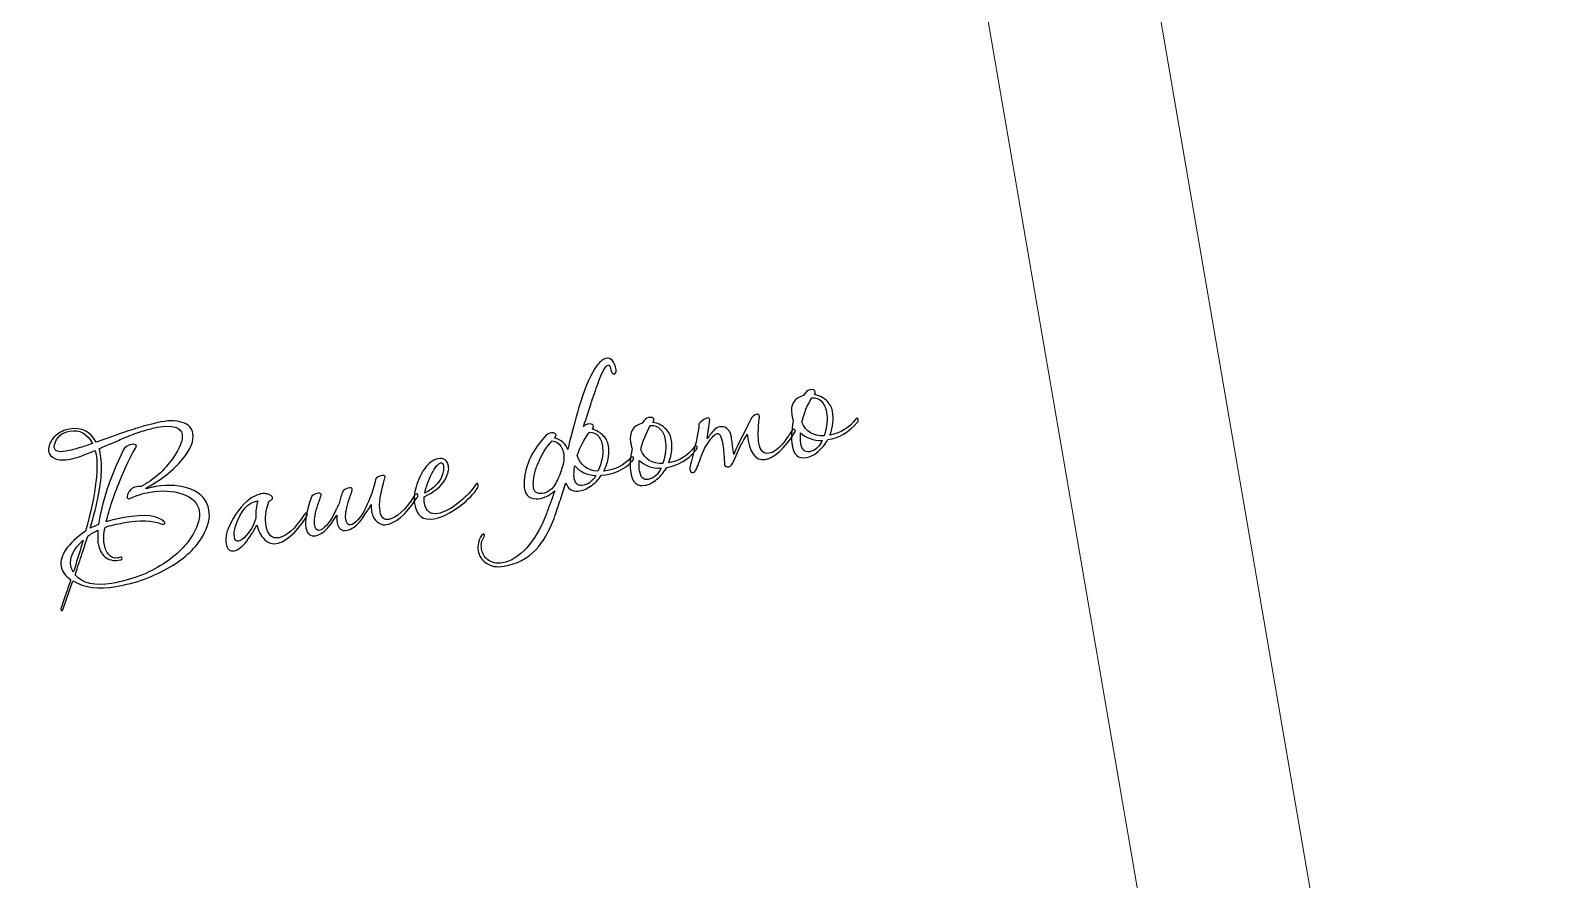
# Model space of a CAD drawing. Header units: centimetres. Extents: x -32 to 84, y -99 to 5.
# Drawn here: x 22.432 to 26.921, y -79.584 to -77.089 of the extents above; entities that cross this region are included whole.
import ezdxf

# ---------------------------------------------------------------- set-up
doc = ezdxf.new("R2010")
doc.units = ezdxf.units.CM
doc.header["$MEASUREMENT"] = 0
doc.layers.add('layer 1', color=7, linetype='Continuous')

msp = doc.modelspace()

# ---------------------------------------------------------------- linework, layer by layer
at = {"layer": 'layer 1', "color": 250, "lineweight": 18}
for points in [[(17.4213, -65.57406), (17.4213, -65.57406), (36.4213, -65.57406), (36.4213, -65.57406), (36.4213, -65.57406), (36.4213, -65.57406), (36.4213, -84.57406), (36.4213, -84.57406), (36.4213, -84.57406), (36.4213, -84.57406), (17.4213, -84.57406), (17.4213, -84.57406), (17.4213, -84.57406), (17.4213, -84.57406), (17.4213, -65.57406), (17.4213, -65.57406)], [(18.4652, -75.97096), (18.4652, -75.97096), (25.36394, -74.78464), (25.36394, -74.78464), (25.36394, -74.78464), (25.36394, -74.78464), (26.71974, -82.66892), (26.71974, -82.66892), (26.71974, -82.66892), (26.71974, -82.66892), (19.821, -83.85524), (19.821, -83.85524), (19.821, -83.85524), (19.821, -83.85524), (18.4652, -75.97096), (18.4652, -75.97096)], [(19.04972, -76.41979), (19.04972, -76.41979), (24.96293, -75.40294), (24.96293, -75.40294), (24.96293, -75.40294), (24.96293, -75.40294), (25.97978, -81.31615), (25.97978, -81.31615), (25.97978, -81.31615), (25.97978, -81.31615), (20.06657, -82.333), (20.06657, -82.333), (20.06657, -82.333), (20.06657, -82.333), (19.04972, -76.41979), (19.04972, -76.41979)]]:
    msp.add_open_spline(points, degree=3, knots=[0, 0, 0, 0, 0.2, 0.2, 0.2, 0.2, 0.4, 0.4, 0.4, 0.4, 0.6, 0.6, 0.6, 0.6, 1, 1, 1, 1], dxfattribs=at)
at = {"layer": 'layer 1', "color": 250}
for points, knots in [([(24.08542, -78.25882), (24.08542, -78.25882), (24.08304, -78.26086), (24.08304, -78.26086), (24.08304, -78.26086), (24.09634, -78.26438), (24.10766, -78.27114), (24.117, -78.28114), (24.117, -78.28114), (24.12633, -78.29114), (24.13139, -78.3026), (24.13215, -78.31552), (24.13215, -78.31552), (24.13386, -78.33808), (24.12933, -78.36026), (24.11857, -78.38205), (24.11857, -78.38205), (24.11857, -78.38205), (24.11788, -78.38435), (24.11788, -78.38435), (24.11788, -78.38435), (24.15101, -78.38083), (24.17723, -78.36779), (24.19657, -78.34524), (24.19657, -78.34524), (24.19808, -78.34354), (24.1999, -78.3425), (24.20202, -78.34214), (24.20202, -78.34214), (24.20425, -78.34248), (24.20538, -78.34373), (24.20539, -78.34591), (24.20539, -78.34591), (24.20552, -78.34878), (24.20389, -78.35197), (24.2005, -78.35545), (24.2005, -78.35545), (24.17583, -78.38073), (24.14591, -78.3944), (24.11071, -78.39646), (24.11071, -78.39646), (24.10173, -78.40961), (24.09099, -78.42044), (24.07849, -78.42893), (24.07849, -78.42893), (24.06599, -78.43743), (24.05401, -78.44212), (24.04256, -78.443), (24.04256, -78.443), (24.02359, -78.44445), (24.01149, -78.43638), (24.00629, -78.41877), (24.00629, -78.41877), (24.00143, -78.43484), (23.99602, -78.45136), (23.99007, -78.46835), (23.99007, -78.46835), (23.9841, -78.48534), (23.9779, -78.50363), (23.97148, -78.52323), (23.97148, -78.52323), (23.95653, -78.56279), (23.93858, -78.59343), (23.91766, -78.61517), (23.91766, -78.61517), (23.89311, -78.64115), (23.86217, -78.65735), (23.82483, -78.66378), (23.82483, -78.66378), (23.8037, -78.66741), (23.7861, -78.66427), (23.77207, -78.65435), (23.77207, -78.65435), (23.75898, -78.64572), (23.75107, -78.63348), (23.74834, -78.61763), (23.74834, -78.61763), (23.74574, -78.60248), (23.74902, -78.58778), (23.75817, -78.5735), (23.75817, -78.5735), (23.75922, -78.57115), (23.76079, -78.56979), (23.76291, -78.56943), (23.76291, -78.56943), (23.76502, -78.56906), (23.76629, -78.57011), (23.76672, -78.57258), (23.76672, -78.57258), (23.7669, -78.57364), (23.76635, -78.57573), (23.76507, -78.57885), (23.76507, -78.57885), (23.75837, -78.58834), (23.75616, -78.59979), (23.75846, -78.61317), (23.75846, -78.61317), (23.76082, -78.62691), (23.76699, -78.63745), (23.77697, -78.64481), (23.77697, -78.64481), (23.78828, -78.65374), (23.8024, -78.65675), (23.81932, -78.65384), (23.81932, -78.65384), (23.84397, -78.6496), (23.86807, -78.63476), (23.89163, -78.60931), (23.89163, -78.60931), (23.91347, -78.58452), (23.93197, -78.55287), (23.94711, -78.51435), (23.94711, -78.51435), (23.95152, -78.502), (23.95596, -78.4899), (23.96046, -78.47807), (23.96046, -78.47807), (23.96494, -78.46623), (23.96925, -78.45434), (23.97335, -78.44238), (23.97335, -78.44238), (23.96452, -78.45007), (23.9553, -78.45601), (23.94569, -78.46021), (23.94569, -78.46021), (23.93607, -78.46439), (23.92706, -78.46631), (23.91866, -78.46593), (23.91866, -78.46593), (23.89467, -78.46571), (23.88294, -78.45122), (23.88344, -78.42249), (23.88344, -78.42249), (23.88384, -78.39739), (23.88879, -78.37397), (23.89828, -78.3522), (23.89828, -78.3522), (23.90777, -78.33045), (23.92252, -78.30805), (23.94249, -78.28503), (23.94249, -78.28503), (23.95073, -78.276), (23.95776, -78.27153), (23.96357, -78.27161), (23.96357, -78.27161), (23.97263, -78.27151), (23.97746, -78.2743), (23.97808, -78.28), (23.97808, -78.28), (23.97773, -78.28006), (23.9774, -78.2803), (23.97711, -78.28071), (23.97711, -78.28071), (23.97711, -78.28071), (23.97344, -78.28787), (23.97344, -78.28787), (23.97344, -78.28787), (23.98286, -78.28987), (23.99078, -78.29378), (23.99722, -78.29956), (23.99722, -78.29956), (24.00365, -78.30534), (24.00847, -78.31231), (24.01169, -78.32046), (24.01169, -78.32046), (24.01186, -78.31934), (24.01218, -78.31802), (24.01264, -78.31649), (24.01264, -78.31649), (24.01593, -78.30396), (24.01739, -78.29773), (24.01704, -78.29779), (24.01704, -78.29779), (24.03237, -78.23929), (24.04298, -78.20084), (24.04888, -78.18241), (24.04888, -78.18241), (24.06461, -78.13256), (24.08102, -78.09619), (24.09812, -78.0733), (24.09812, -78.0733), (24.10763, -78.06116), (24.11627, -78.05441), (24.12402, -78.05307), (24.12402, -78.05307), (24.13951, -78.05041), (24.14939, -78.06141), (24.15363, -78.08606), (24.15363, -78.08606), (24.15401, -78.09035), (24.15348, -78.09361), (24.15205, -78.09586), (24.15205, -78.09586), (24.15062, -78.0981), (24.14889, -78.09912), (24.14687, -78.09892), (24.14687, -78.09892), (24.14484, -78.09873), (24.14297, -78.09732), (24.14124, -78.09472), (24.14124, -78.09472), (24.13953, -78.09212), (24.13836, -78.08796), (24.13775, -78.08227), (24.13775, -78.08227), (24.13659, -78.07557), (24.13425, -78.07253), (24.13073, -78.07313), (24.13073, -78.07313), (24.12299, -78.07447), (24.11384, -78.08982), (24.1033, -78.1192), (24.1033, -78.1192), (24.09669, -78.13774), (24.08958, -78.1581), (24.08197, -78.18026), (24.08197, -78.18026), (24.07435, -78.20242), (24.06648, -78.22672), (24.05832, -78.25315), (24.05832, -78.25315), (24.063, -78.24871), (24.06749, -78.24631), (24.07178, -78.24593), (24.07178, -78.24593), (24.08176, -78.24494), (24.08706, -78.24729), (24.08767, -78.25299), (24.08767, -78.25299), (24.08733, -78.25523), (24.08658, -78.25717), (24.08542, -78.25882)], [0, 0, 0, 0, 0.0169492, 0.0169492, 0.0169492, 0.0169492, 0.0338983, 0.0338983, 0.0338983, 0.0338983, 0.0508475, 0.0508475, 0.0508475, 0.0508475, 0.0677966, 0.0677966, 0.0677966, 0.0677966, 0.0847458, 0.0847458, 0.0847458, 0.0847458, 0.1016949, 0.1016949, 0.1016949, 0.1016949, 0.1186441, 0.1186441, 0.1186441, 0.1186441, 0.1355932, 0.1355932, 0.1355932, 0.1355932, 0.1525424, 0.1525424, 0.1525424, 0.1525424, 0.1694915, 0.1694915, 0.1694915, 0.1694915, 0.1864407, 0.1864407, 0.1864407, 0.1864407, 0.2033898, 0.2033898, 0.2033898, 0.2033898, 0.220339, 0.220339, 0.220339, 0.220339, 0.2372881, 0.2372881, 0.2372881, 0.2372881, 0.2542373, 0.2542373, 0.2542373, 0.2542373, 0.2711864, 0.2711864, 0.2711864, 0.2711864, 0.2881356, 0.2881356, 0.2881356, 0.2881356, 0.3050847, 0.3050847, 0.3050847, 0.3050847, 0.3220339, 0.3220339, 0.3220339, 0.3220339, 0.3389831, 0.3389831, 0.3389831, 0.3389831, 0.3559322, 0.3559322, 0.3559322, 0.3559322, 0.3728814, 0.3728814, 0.3728814, 0.3728814, 0.3898305, 0.3898305, 0.3898305, 0.3898305, 0.4067797, 0.4067797, 0.4067797, 0.4067797, 0.4237288, 0.4237288, 0.4237288, 0.4237288, 0.440678, 0.440678, 0.440678, 0.440678, 0.4576271, 0.4576271, 0.4576271, 0.4576271, 0.4745763, 0.4745763, 0.4745763, 0.4745763, 0.4915254, 0.4915254, 0.4915254, 0.4915254, 0.5084746, 0.5084746, 0.5084746, 0.5084746, 0.5254237, 0.5254237, 0.5254237, 0.5254237, 0.5423729, 0.5423729, 0.5423729, 0.5423729, 0.559322, 0.559322, 0.559322, 0.559322, 0.5762712, 0.5762712, 0.5762712, 0.5762712, 0.5932203, 0.5932203, 0.5932203, 0.5932203, 0.6101695, 0.6101695, 0.6101695, 0.6101695, 0.6271186, 0.6271186, 0.6271186, 0.6271186, 0.6440678, 0.6440678, 0.6440678, 0.6440678, 0.6610169, 0.6610169, 0.6610169, 0.6610169, 0.6779661, 0.6779661, 0.6779661, 0.6779661, 0.6949153, 0.6949153, 0.6949153, 0.6949153, 0.7118644, 0.7118644, 0.7118644, 0.7118644, 0.7288136, 0.7288136, 0.7288136, 0.7288136, 0.7457627, 0.7457627, 0.7457627, 0.7457627, 0.7627119, 0.7627119, 0.7627119, 0.7627119, 0.779661, 0.779661, 0.779661, 0.779661, 0.7966102, 0.7966102, 0.7966102, 0.7966102, 0.8135593, 0.8135593, 0.8135593, 0.8135593, 0.8305085, 0.8305085, 0.8305085, 0.8305085, 0.8474576, 0.8474576, 0.8474576, 0.8474576, 0.8644068, 0.8644068, 0.8644068, 0.8644068, 0.8813559, 0.8813559, 0.8813559, 0.8813559, 0.8983051, 0.8983051, 0.8983051, 0.8983051, 0.9152542, 0.9152542, 0.9152542, 0.9152542, 0.9322034, 0.9322034, 0.9322034, 0.9322034, 0.9491525, 0.9491525, 0.9491525, 0.9491525, 0.9661017, 0.9661017, 0.9661017, 0.9661017, 1, 1, 1, 1]), ([(24.7376, -78.157), (24.7376, -78.157), (24.73584, -78.15949), (24.73584, -78.15949), (24.73584, -78.15949), (24.74925, -78.16153), (24.76109, -78.16712), (24.77136, -78.17623), (24.77136, -78.17623), (24.78163, -78.18534), (24.78787, -78.19624), (24.79005, -78.20892), (24.79005, -78.20892), (24.79392, -78.23146), (24.79163, -78.25399), (24.78316, -78.27647), (24.78316, -78.27647), (24.78316, -78.27647), (24.78247, -78.27877), (24.78247, -78.27877), (24.78247, -78.27877), (24.81505, -78.27208), (24.83994, -78.25655), (24.85715, -78.2322), (24.85715, -78.2322), (24.85861, -78.23013), (24.86022, -78.22895), (24.86197, -78.22865), (24.86197, -78.22865), (24.86409, -78.22829), (24.86536, -78.22933), (24.86579, -78.23181), (24.86579, -78.23181), (24.86639, -78.23533), (24.86514, -78.23862), (24.86205, -78.24169), (24.86205, -78.24169), (24.83991, -78.26907), (24.81141, -78.28576), (24.77654, -78.29175), (24.77654, -78.29175), (24.76909, -78.30537), (24.7595, -78.31709), (24.74777, -78.32689), (24.74777, -78.32689), (24.73604, -78.33671), (24.72453, -78.34259), (24.71326, -78.34453), (24.71326, -78.34453), (24.6893, -78.34865), (24.67526, -78.33655), (24.67112, -78.30825), (24.67112, -78.30825), (24.66779, -78.28888), (24.66893, -78.26493), (24.67454, -78.2364), (24.67454, -78.2364), (24.6737, -78.23364), (24.67292, -78.23069), (24.6722, -78.22756), (24.6722, -78.22756), (24.67148, -78.22441), (24.67085, -78.22126), (24.6703, -78.21809), (24.6703, -78.21809), (24.66527, -78.18885), (24.67676, -78.17019), (24.70474, -78.16212), (24.70474, -78.16212), (24.71098, -78.15198), (24.71709, -78.14639), (24.72308, -78.14536), (24.72308, -78.14536), (24.73293, -78.14366), (24.73835, -78.14564), (24.73932, -78.15128), (24.73932, -78.15128), (24.73962, -78.15303), (24.73905, -78.15495), (24.7376, -78.157)], [0, 0, 0, 0, 0.047619, 0.047619, 0.047619, 0.047619, 0.0952381, 0.0952381, 0.0952381, 0.0952381, 0.1428571, 0.1428571, 0.1428571, 0.1428571, 0.1904762, 0.1904762, 0.1904762, 0.1904762, 0.2380952, 0.2380952, 0.2380952, 0.2380952, 0.2857143, 0.2857143, 0.2857143, 0.2857143, 0.3333333, 0.3333333, 0.3333333, 0.3333333, 0.3809524, 0.3809524, 0.3809524, 0.3809524, 0.4285714, 0.4285714, 0.4285714, 0.4285714, 0.4761905, 0.4761905, 0.4761905, 0.4761905, 0.5238095, 0.5238095, 0.5238095, 0.5238095, 0.5714286, 0.5714286, 0.5714286, 0.5714286, 0.6190476, 0.6190476, 0.6190476, 0.6190476, 0.6666667, 0.6666667, 0.6666667, 0.6666667, 0.7142857, 0.7142857, 0.7142857, 0.7142857, 0.7619048, 0.7619048, 0.7619048, 0.7619048, 0.8095238, 0.8095238, 0.8095238, 0.8095238, 0.8571429, 0.8571429, 0.8571429, 0.8571429, 0.9047619, 0.9047619, 0.9047619, 0.9047619, 1, 1, 1, 1]), ([(24.72928, -78.16878), (24.71588, -78.18994), (24.70621, -78.21391), (24.7003, -78.24068), (24.7003, -78.24068), (24.71195, -78.2684), (24.73365, -78.28172), (24.76537, -78.28062), (24.76537, -78.28062), (24.77359, -78.25454), (24.77594, -78.2313), (24.77242, -78.21086), (24.77242, -78.21086), (24.77018, -78.19783), (24.76519, -78.18726), (24.75745, -78.17917), (24.75745, -78.17917), (24.74971, -78.17107), (24.74032, -78.16761), (24.72928, -78.16878)], [0, 0, 0, 0, 0.1666667, 0.1666667, 0.1666667, 0.1666667, 0.3333333, 0.3333333, 0.3333333, 0.3333333, 0.5, 0.5, 0.5, 0.5, 0.6666667, 0.6666667, 0.6666667, 0.6666667, 1, 1, 1, 1]), ([(22.93862, -78.57517), (22.9194, -78.60894), (22.88759, -78.63907), (22.84319, -78.66557), (22.84319, -78.66557), (22.79586, -78.69402), (22.74242, -78.71336), (22.68289, -78.7236), (22.68289, -78.7236), (22.63251, -78.73226), (22.59059, -78.72677), (22.55711, -78.70714), (22.55711, -78.70714), (22.55711, -78.70714), (22.52758, -78.79165), (22.52758, -78.79165), (22.52758, -78.79165), (22.52683, -78.7936), (22.52548, -78.79419), (22.52353, -78.79344), (22.52353, -78.79344), (22.5213, -78.79309), (22.52052, -78.79177), (22.52122, -78.78948), (22.52122, -78.78948), (22.52672, -78.77294), (22.53196, -78.75753), (22.53694, -78.74326), (22.53694, -78.74326), (22.54192, -78.72897), (22.54643, -78.7157), (22.55048, -78.70339), (22.55048, -78.70339), (22.53451, -78.69272), (22.52518, -78.67963), (22.52252, -78.66414), (22.52252, -78.66414), (22.51707, -78.63243), (22.54088, -78.59805), (22.59399, -78.56099), (22.59399, -78.56099), (22.62556, -78.44712), (22.63495, -78.36789), (22.62221, -78.3233), (22.62221, -78.3233), (22.59119, -78.33697), (22.56709, -78.34547), (22.54989, -78.34879), (22.54989, -78.34879), (22.53028, -78.35289), (22.5148, -78.35247), (22.50343, -78.34753), (22.50343, -78.34753), (22.49325, -78.34312), (22.4873, -78.33598), (22.48561, -78.32612), (22.48561, -78.32612), (22.48494, -78.32224), (22.48504, -78.31859), (22.4859, -78.31518), (22.4859, -78.31518), (22.48794, -78.30178), (22.49472, -78.29001), (22.50622, -78.27987), (22.50622, -78.27987), (22.5177, -78.26973), (22.53138, -78.2633), (22.54724, -78.26058), (22.54724, -78.26058), (22.5821, -78.25458), (22.60826, -78.26749), (22.6257, -78.2993), (22.6257, -78.2993), (22.6257, -78.2993), (22.67031, -78.28347), (22.67031, -78.28347), (22.67031, -78.28347), (22.69934, -78.27304), (22.72143, -78.26544), (22.73657, -78.26066), (22.73657, -78.26066), (22.7493, -78.25665), (22.76121, -78.25316), (22.77229, -78.25016), (22.77229, -78.25016), (22.78339, -78.24716), (22.79381, -78.24447), (22.80355, -78.24207), (22.80355, -78.24207), (22.83459, -78.23491), (22.85957, -78.23461), (22.87846, -78.24115), (22.87846, -78.24115), (22.89648, -78.24676), (22.90688, -78.25766), (22.90966, -78.27387), (22.90966, -78.27387), (22.91336, -78.29535), (22.90332, -78.32029), (22.87955, -78.34868), (22.87955, -78.34868), (22.85257, -78.3816), (22.81602, -78.41056), (22.7699, -78.43554), (22.7699, -78.43554), (22.77102, -78.43571), (22.77299, -78.43555), (22.7758, -78.43506), (22.7758, -78.43506), (22.77997, -78.43398), (22.78415, -78.433), (22.78835, -78.43209), (22.78835, -78.43209), (22.79255, -78.43119), (22.79676, -78.43037), (22.80099, -78.42964), (22.80099, -78.42964), (22.83938, -78.42304), (22.87357, -78.42569), (22.90354, -78.43759), (22.90354, -78.43759), (22.93433, -78.45006), (22.95213, -78.47021), (22.95691, -78.49803), (22.95691, -78.49803), (22.96091, -78.52128), (22.95481, -78.54699), (22.93862, -78.57517)], [0, 0, 0, 0, 0.030303, 0.030303, 0.030303, 0.030303, 0.0606061, 0.0606061, 0.0606061, 0.0606061, 0.0909091, 0.0909091, 0.0909091, 0.0909091, 0.1212121, 0.1212121, 0.1212121, 0.1212121, 0.1515152, 0.1515152, 0.1515152, 0.1515152, 0.1818182, 0.1818182, 0.1818182, 0.1818182, 0.2121212, 0.2121212, 0.2121212, 0.2121212, 0.2424242, 0.2424242, 0.2424242, 0.2424242, 0.2727273, 0.2727273, 0.2727273, 0.2727273, 0.3030303, 0.3030303, 0.3030303, 0.3030303, 0.3333333, 0.3333333, 0.3333333, 0.3333333, 0.3636364, 0.3636364, 0.3636364, 0.3636364, 0.3939394, 0.3939394, 0.3939394, 0.3939394, 0.4242424, 0.4242424, 0.4242424, 0.4242424, 0.4545455, 0.4545455, 0.4545455, 0.4545455, 0.4848485, 0.4848485, 0.4848485, 0.4848485, 0.5151515, 0.5151515, 0.5151515, 0.5151515, 0.5454545, 0.5454545, 0.5454545, 0.5454545, 0.5757576, 0.5757576, 0.5757576, 0.5757576, 0.6060606, 0.6060606, 0.6060606, 0.6060606, 0.6363636, 0.6363636, 0.6363636, 0.6363636, 0.6666667, 0.6666667, 0.6666667, 0.6666667, 0.6969697, 0.6969697, 0.6969697, 0.6969697, 0.7272727, 0.7272727, 0.7272727, 0.7272727, 0.7575758, 0.7575758, 0.7575758, 0.7575758, 0.7878788, 0.7878788, 0.7878788, 0.7878788, 0.8181818, 0.8181818, 0.8181818, 0.8181818, 0.8484848, 0.8484848, 0.8484848, 0.8484848, 0.8787879, 0.8787879, 0.8787879, 0.8787879, 0.9090909, 0.9090909, 0.9090909, 0.9090909, 0.9393939, 0.9393939, 0.9393939, 0.9393939, 1, 1, 1, 1]), ([(24.26363, -78.23851), (24.26363, -78.23851), (24.26187, -78.24099), (24.26187, -78.24099), (24.26187, -78.24099), (24.27528, -78.24304), (24.28712, -78.24862), (24.29739, -78.25773), (24.29739, -78.25773), (24.30766, -78.26685), (24.3139, -78.27775), (24.31608, -78.29043), (24.31608, -78.29043), (24.31995, -78.31297), (24.31766, -78.33549), (24.30919, -78.35798), (24.30919, -78.35798), (24.30919, -78.35798), (24.3085, -78.36028), (24.3085, -78.36028), (24.3085, -78.36028), (24.34108, -78.35358), (24.36597, -78.33806), (24.38319, -78.3137), (24.38319, -78.3137), (24.38464, -78.31164), (24.38625, -78.31046), (24.38801, -78.31015), (24.38801, -78.31015), (24.39012, -78.30979), (24.3914, -78.31084), (24.39182, -78.31331), (24.39182, -78.31331), (24.39243, -78.31683), (24.39118, -78.32013), (24.38808, -78.3232), (24.38808, -78.3232), (24.36594, -78.35057), (24.33744, -78.36726), (24.30257, -78.37326), (24.30257, -78.37326), (24.29512, -78.38688), (24.28553, -78.39859), (24.2738, -78.4084), (24.2738, -78.4084), (24.26207, -78.41821), (24.25057, -78.42409), (24.23929, -78.42603), (24.23929, -78.42603), (24.21534, -78.43015), (24.20129, -78.41806), (24.19715, -78.38976), (24.19715, -78.38976), (24.19382, -78.37038), (24.19496, -78.34644), (24.20057, -78.3179), (24.20057, -78.3179), (24.19973, -78.31515), (24.19895, -78.3122), (24.19824, -78.30906), (24.19824, -78.30906), (24.19751, -78.30591), (24.19688, -78.30276), (24.19633, -78.29959), (24.19633, -78.29959), (24.1913, -78.27035), (24.20279, -78.25169), (24.23077, -78.24362), (24.23077, -78.24362), (24.23701, -78.23348), (24.24312, -78.22789), (24.24911, -78.22686), (24.24911, -78.22686), (24.25897, -78.22517), (24.26438, -78.22714), (24.26535, -78.23278), (24.26535, -78.23278), (24.26566, -78.23454), (24.26508, -78.23645), (24.26363, -78.23851)], [0, 0, 0, 0, 0.047619, 0.047619, 0.047619, 0.047619, 0.0952381, 0.0952381, 0.0952381, 0.0952381, 0.1428571, 0.1428571, 0.1428571, 0.1428571, 0.1904762, 0.1904762, 0.1904762, 0.1904762, 0.2380952, 0.2380952, 0.2380952, 0.2380952, 0.2857143, 0.2857143, 0.2857143, 0.2857143, 0.3333333, 0.3333333, 0.3333333, 0.3333333, 0.3809524, 0.3809524, 0.3809524, 0.3809524, 0.4285714, 0.4285714, 0.4285714, 0.4285714, 0.4761905, 0.4761905, 0.4761905, 0.4761905, 0.5238095, 0.5238095, 0.5238095, 0.5238095, 0.5714286, 0.5714286, 0.5714286, 0.5714286, 0.6190476, 0.6190476, 0.6190476, 0.6190476, 0.6666667, 0.6666667, 0.6666667, 0.6666667, 0.7142857, 0.7142857, 0.7142857, 0.7142857, 0.7619048, 0.7619048, 0.7619048, 0.7619048, 0.8095238, 0.8095238, 0.8095238, 0.8095238, 0.8571429, 0.8571429, 0.8571429, 0.8571429, 0.9047619, 0.9047619, 0.9047619, 0.9047619, 1, 1, 1, 1]), ([(24.67973, -78.26978), (24.64825, -78.31872), (24.61912, -78.34548), (24.59235, -78.35008), (24.59235, -78.35008), (24.56347, -78.35505), (24.5458, -78.33035), (24.53935, -78.27597), (24.53935, -78.27597), (24.53731, -78.27886), (24.53482, -78.28283), (24.53188, -78.28786), (24.53188, -78.28786), (24.52893, -78.2929), (24.52525, -78.29943), (24.52082, -78.30744), (24.52082, -78.30744), (24.52082, -78.30744), (24.4973, -78.36045), (24.4973, -78.36045), (24.4973, -78.36045), (24.49194, -78.36935), (24.48644, -78.3732), (24.48079, -78.37199), (24.48079, -78.37199), (24.47491, -78.37156), (24.47219, -78.36839), (24.47263, -78.36252), (24.47263, -78.36252), (24.47263, -78.36252), (24.4722, -78.35679), (24.47131, -78.34533), (24.47131, -78.34533), (24.47104, -78.33957), (24.47067, -78.3342), (24.47017, -78.32921), (24.47017, -78.32921), (24.46967, -78.32422), (24.46923, -78.31958), (24.46886, -78.31529), (24.46886, -78.31529), (24.46531, -78.28617), (24.45947, -78.2723), (24.45137, -78.27369), (24.45137, -78.27369), (24.44468, -78.27484), (24.43556, -78.28402), (24.42401, -78.30124), (24.42401, -78.30124), (24.41614, -78.31239), (24.40803, -78.32956), (24.39968, -78.35276), (24.39968, -78.35276), (24.39233, -78.37324), (24.38769, -78.3842), (24.38575, -78.38561), (24.38575, -78.38561), (24.38382, -78.38703), (24.3818, -78.38793), (24.37969, -78.3883), (24.37969, -78.3883), (24.37476, -78.38914), (24.37171, -78.38622), (24.37056, -78.37952), (24.37056, -78.37952), (24.37019, -78.37741), (24.3701, -78.37579), (24.37028, -78.37468), (24.37028, -78.37468), (24.37183, -78.36897), (24.37389, -78.36091), (24.37645, -78.3505), (24.37645, -78.3505), (24.37901, -78.34008), (24.38208, -78.32731), (24.38564, -78.31219), (24.38564, -78.31219), (24.39456, -78.27548), (24.39839, -78.25343), (24.39711, -78.24602), (24.39711, -78.24602), (24.3978, -78.24373), (24.40283, -78.23923), (24.4122, -78.23255), (24.4122, -78.23255), (24.42257, -78.22533), (24.42844, -78.22577), (24.42983, -78.23388), (24.42983, -78.23388), (24.42983, -78.23388), (24.42183, -78.28856), (24.42183, -78.28856), (24.42183, -78.28856), (24.42416, -78.28526), (24.42704, -78.28141), (24.43045, -78.27701), (24.43045, -78.27701), (24.43387, -78.27261), (24.43769, -78.26788), (24.44188, -78.26281), (24.44188, -78.26281), (24.44691, -78.25831), (24.4526, -78.25553), (24.45895, -78.25444), (24.45895, -78.25444), (24.4755, -78.25159), (24.48659, -78.2602), (24.49221, -78.28026), (24.49221, -78.28026), (24.49227, -78.28061), (24.49291, -78.28531), (24.4941, -78.29436), (24.4941, -78.29436), (24.49529, -78.3034), (24.49708, -78.31696), (24.49947, -78.33505), (24.49947, -78.33505), (24.50747, -78.31627), (24.52396, -78.28243), (24.54891, -78.23352), (24.54891, -78.23352), (24.5538, -78.22398), (24.56013, -78.21854), (24.56787, -78.21721), (24.56787, -78.21721), (24.57175, -78.21654), (24.57405, -78.21832), (24.57477, -78.22254), (24.57477, -78.22254), (24.57495, -78.2236), (24.57505, -78.22468), (24.57506, -78.22577), (24.57506, -78.22577), (24.57506, -78.22685), (24.57501, -78.22813), (24.57489, -78.22959), (24.57489, -78.22959), (24.57118, -78.2607), (24.57081, -78.28489), (24.57378, -78.30215), (24.57378, -78.30215), (24.57765, -78.32469), (24.58734, -78.33463), (24.60284, -78.33197), (24.60284, -78.33197), (24.61552, -78.32979), (24.6287, -78.32099), (24.64237, -78.30558), (24.64237, -78.30558), (24.64476, -78.30263), (24.64838, -78.29784), (24.65322, -78.2912), (24.65322, -78.2912), (24.65806, -78.28457), (24.66396, -78.27612), (24.67089, -78.26586), (24.67089, -78.26586), (24.67294, -78.26296), (24.67484, -78.26137), (24.6766, -78.26107), (24.6766, -78.26107), (24.67801, -78.26082), (24.67925, -78.2617), (24.68031, -78.2637), (24.68031, -78.2637), (24.68138, -78.26569), (24.68119, -78.26771), (24.67973, -78.26978)], [0, 0, 0, 0, 0.0232558, 0.0232558, 0.0232558, 0.0232558, 0.0465116, 0.0465116, 0.0465116, 0.0465116, 0.0697674, 0.0697674, 0.0697674, 0.0697674, 0.0930233, 0.0930233, 0.0930233, 0.0930233, 0.1162791, 0.1162791, 0.1162791, 0.1162791, 0.1395349, 0.1395349, 0.1395349, 0.1395349, 0.1627907, 0.1627907, 0.1627907, 0.1627907, 0.1860465, 0.1860465, 0.1860465, 0.1860465, 0.2093023, 0.2093023, 0.2093023, 0.2093023, 0.2325581, 0.2325581, 0.2325581, 0.2325581, 0.255814, 0.255814, 0.255814, 0.255814, 0.2790698, 0.2790698, 0.2790698, 0.2790698, 0.3023256, 0.3023256, 0.3023256, 0.3023256, 0.3255814, 0.3255814, 0.3255814, 0.3255814, 0.3488372, 0.3488372, 0.3488372, 0.3488372, 0.372093, 0.372093, 0.372093, 0.372093, 0.3953488, 0.3953488, 0.3953488, 0.3953488, 0.4186047, 0.4186047, 0.4186047, 0.4186047, 0.4418605, 0.4418605, 0.4418605, 0.4418605, 0.4651163, 0.4651163, 0.4651163, 0.4651163, 0.4883721, 0.4883721, 0.4883721, 0.4883721, 0.5116279, 0.5116279, 0.5116279, 0.5116279, 0.5348837, 0.5348837, 0.5348837, 0.5348837, 0.5581395, 0.5581395, 0.5581395, 0.5581395, 0.5813953, 0.5813953, 0.5813953, 0.5813953, 0.6046512, 0.6046512, 0.6046512, 0.6046512, 0.627907, 0.627907, 0.627907, 0.627907, 0.6511628, 0.6511628, 0.6511628, 0.6511628, 0.6744186, 0.6744186, 0.6744186, 0.6744186, 0.6976744, 0.6976744, 0.6976744, 0.6976744, 0.7209302, 0.7209302, 0.7209302, 0.7209302, 0.744186, 0.744186, 0.744186, 0.744186, 0.7674419, 0.7674419, 0.7674419, 0.7674419, 0.7906977, 0.7906977, 0.7906977, 0.7906977, 0.8139535, 0.8139535, 0.8139535, 0.8139535, 0.8372093, 0.8372093, 0.8372093, 0.8372093, 0.8604651, 0.8604651, 0.8604651, 0.8604651, 0.8837209, 0.8837209, 0.8837209, 0.8837209, 0.9069767, 0.9069767, 0.9069767, 0.9069767, 0.9302326, 0.9302326, 0.9302326, 0.9302326, 0.9534884, 0.9534884, 0.9534884, 0.9534884, 1, 1, 1, 1]), ([(22.61444, -78.30342), (22.59884, -78.27382), (22.57659, -78.26151), (22.5477, -78.26648), (22.5477, -78.26648), (22.52375, -78.2706), (22.50883, -78.28404), (22.50295, -78.30681), (22.50295, -78.30681), (22.50198, -78.30952), (22.50169, -78.3121), (22.50212, -78.31458), (22.50212, -78.31458), (22.5043, -78.32725), (22.51879, -78.33038), (22.54562, -78.32396), (22.54562, -78.32396), (22.55366, -78.32221), (22.56329, -78.31964), (22.57449, -78.31627), (22.57449, -78.31627), (22.5857, -78.31289), (22.59902, -78.30861), (22.61444, -78.30342)], [0, 0, 0, 0, 0.1428571, 0.1428571, 0.1428571, 0.1428571, 0.2857143, 0.2857143, 0.2857143, 0.2857143, 0.4285714, 0.4285714, 0.4285714, 0.4285714, 0.5714286, 0.5714286, 0.5714286, 0.5714286, 0.7142857, 0.7142857, 0.7142857, 0.7142857, 1, 1, 1, 1]), ([(22.6077, -78.5521), (22.61467, -78.54837), (22.62277, -78.5448), (22.63198, -78.5414), (22.63198, -78.5414), (22.6407, -78.47824), (22.66498, -78.40535), (22.70479, -78.32269), (22.70479, -78.32269), (22.70939, -78.31356), (22.7175, -78.30799), (22.72913, -78.30599), (22.72913, -78.30599), (22.73794, -78.30448), (22.74271, -78.30584), (22.74343, -78.31007), (22.74343, -78.31007), (22.74374, -78.31183), (22.74301, -78.31395), (22.74126, -78.31642), (22.74126, -78.31642), (22.73193, -78.32964), (22.71811, -78.35794), (22.69983, -78.40135), (22.69983, -78.40135), (22.67818, -78.45258), (22.6631, -78.4967), (22.65459, -78.53371), (22.65459, -78.53371), (22.66315, -78.53078), (22.67179, -78.52829), (22.6805, -78.52626), (22.6805, -78.52626), (22.68922, -78.52422), (22.69816, -78.5224), (22.70732, -78.52083), (22.70732, -78.52083), (22.76932, -78.51017), (22.80889, -78.51461), (22.82603, -78.53414), (22.82603, -78.53414), (22.82798, -78.53707), (22.8274, -78.53899), (22.82429, -78.53988), (22.82429, -78.53988), (22.82113, -78.54043), (22.81818, -78.54021), (22.81548, -78.53922), (22.81548, -78.53922), (22.79156, -78.52883), (22.75459, -78.52793), (22.70458, -78.53654), (22.70458, -78.53654), (22.69507, -78.53817), (22.68587, -78.54003), (22.67697, -78.5421), (22.67697, -78.5421), (22.66809, -78.54417), (22.65953, -78.54664), (22.65131, -78.54951), (22.65131, -78.54951), (22.64755, -78.56974), (22.64663, -78.58548), (22.64857, -78.59676), (22.64857, -78.59676), (22.65046, -78.60985), (22.65482, -78.62052), (22.66168, -78.62877), (22.66168, -78.62877), (22.66902, -78.63767), (22.67779, -78.64124), (22.68801, -78.63948), (22.68801, -78.63948), (22.69047, -78.63906), (22.69238, -78.63855), (22.69373, -78.63796), (22.69373, -78.63796), (22.69813, -78.63611), (22.70066, -78.63713), (22.70133, -78.641), (22.70133, -78.641), (22.70157, -78.64241), (22.70034, -78.6437), (22.69765, -78.64489), (22.69765, -78.64489), (22.68056, -78.64892), (22.66628, -78.64703), (22.65478, -78.63921), (22.65478, -78.63921), (22.64328, -78.6314), (22.63572, -78.61909), (22.63211, -78.60231), (22.63211, -78.60231), (22.62969, -78.59039), (22.62915, -78.57561), (22.63048, -78.55798), (22.63048, -78.55798), (22.62543, -78.5603), (22.62044, -78.56288), (22.61548, -78.56572), (22.61548, -78.56572), (22.61053, -78.56857), (22.60566, -78.57186), (22.60085, -78.57559), (22.60085, -78.57559), (22.59612, -78.59018), (22.59064, -78.6069), (22.58445, -78.62574), (22.58445, -78.62574), (22.57826, -78.64457), (22.57117, -78.66555), (22.56319, -78.68869), (22.56319, -78.68869), (22.58535, -78.71426), (22.62144, -78.72273), (22.67147, -78.71413), (22.67147, -78.71413), (22.72854, -78.70432), (22.77909, -78.68512), (22.82313, -78.6565), (22.82313, -78.6565), (22.86261, -78.63086), (22.89169, -78.60173), (22.91039, -78.56914), (22.91039, -78.56914), (22.92553, -78.54333), (22.93141, -78.52056), (22.92802, -78.50083), (22.92802, -78.50083), (22.92396, -78.47723), (22.90712, -78.46054), (22.87752, -78.45076), (22.87752, -78.45076), (22.8502, -78.44168), (22.81876, -78.44019), (22.78318, -78.44631), (22.78318, -78.44631), (22.76169, -78.45), (22.74189, -78.45613), (22.72378, -78.46469), (22.72378, -78.46469), (22.71973, -78.46647), (22.71738, -78.46542), (22.71671, -78.46155), (22.71671, -78.46155), (22.71635, -78.45943), (22.71663, -78.45685), (22.71754, -78.45378), (22.71754, -78.45378), (22.71847, -78.45073), (22.71987, -78.44777), (22.72174, -78.44491), (22.72174, -78.44491), (22.7236, -78.44205), (22.72595, -78.43937), (22.72879, -78.43689), (22.72879, -78.43689), (22.73163, -78.43441), (22.73478, -78.43269), (22.73824, -78.43173), (22.73824, -78.43173), (22.74686, -78.42916), (22.75327, -78.42842), (22.75744, -78.42952), (22.75744, -78.42952), (22.79408, -78.41053), (22.82534, -78.38248), (22.85123, -78.34538), (22.85123, -78.34538), (22.87195, -78.31608), (22.88088, -78.29314), (22.87803, -78.27659), (22.87803, -78.27659), (22.87428, -78.25474), (22.8502, -78.24765), (22.80582, -78.25528), (22.80582, -78.25528), (22.79355, -78.25775), (22.78007, -78.26115), (22.76541, -78.26549), (22.76541, -78.26549), (22.75075, -78.26983), (22.73512, -78.27541), (22.71852, -78.28225), (22.71852, -78.28225), (22.71787, -78.28273), (22.71044, -78.28591), (22.69622, -78.2918), (22.69622, -78.2918), (22.682, -78.2977), (22.66123, -78.30661), (22.63391, -78.31857), (22.63391, -78.31857), (22.63881, -78.3344), (22.64124, -78.35376), (22.64117, -78.37662), (22.64117, -78.37662), (22.64046, -78.42099), (22.6293, -78.47948), (22.6077, -78.5521)], [0, 0, 0, 0, 0.0196078, 0.0196078, 0.0196078, 0.0196078, 0.0392157, 0.0392157, 0.0392157, 0.0392157, 0.0588235, 0.0588235, 0.0588235, 0.0588235, 0.0784314, 0.0784314, 0.0784314, 0.0784314, 0.0980392, 0.0980392, 0.0980392, 0.0980392, 0.1176471, 0.1176471, 0.1176471, 0.1176471, 0.1372549, 0.1372549, 0.1372549, 0.1372549, 0.1568627, 0.1568627, 0.1568627, 0.1568627, 0.1764706, 0.1764706, 0.1764706, 0.1764706, 0.1960784, 0.1960784, 0.1960784, 0.1960784, 0.2156863, 0.2156863, 0.2156863, 0.2156863, 0.2352941, 0.2352941, 0.2352941, 0.2352941, 0.254902, 0.254902, 0.254902, 0.254902, 0.2745098, 0.2745098, 0.2745098, 0.2745098, 0.2941176, 0.2941176, 0.2941176, 0.2941176, 0.3137255, 0.3137255, 0.3137255, 0.3137255, 0.3333333, 0.3333333, 0.3333333, 0.3333333, 0.3529412, 0.3529412, 0.3529412, 0.3529412, 0.372549, 0.372549, 0.372549, 0.372549, 0.3921569, 0.3921569, 0.3921569, 0.3921569, 0.4117647, 0.4117647, 0.4117647, 0.4117647, 0.4313725, 0.4313725, 0.4313725, 0.4313725, 0.4509804, 0.4509804, 0.4509804, 0.4509804, 0.4705882, 0.4705882, 0.4705882, 0.4705882, 0.4901961, 0.4901961, 0.4901961, 0.4901961, 0.5098039, 0.5098039, 0.5098039, 0.5098039, 0.5294118, 0.5294118, 0.5294118, 0.5294118, 0.5490196, 0.5490196, 0.5490196, 0.5490196, 0.5686275, 0.5686275, 0.5686275, 0.5686275, 0.5882353, 0.5882353, 0.5882353, 0.5882353, 0.6078431, 0.6078431, 0.6078431, 0.6078431, 0.627451, 0.627451, 0.627451, 0.627451, 0.6470588, 0.6470588, 0.6470588, 0.6470588, 0.6666667, 0.6666667, 0.6666667, 0.6666667, 0.6862745, 0.6862745, 0.6862745, 0.6862745, 0.7058824, 0.7058824, 0.7058824, 0.7058824, 0.7254902, 0.7254902, 0.7254902, 0.7254902, 0.745098, 0.745098, 0.745098, 0.745098, 0.7647059, 0.7647059, 0.7647059, 0.7647059, 0.7843137, 0.7843137, 0.7843137, 0.7843137, 0.8039216, 0.8039216, 0.8039216, 0.8039216, 0.8235294, 0.8235294, 0.8235294, 0.8235294, 0.8431373, 0.8431373, 0.8431373, 0.8431373, 0.8627451, 0.8627451, 0.8627451, 0.8627451, 0.8823529, 0.8823529, 0.8823529, 0.8823529, 0.9019608, 0.9019608, 0.9019608, 0.9019608, 0.9215686, 0.9215686, 0.9215686, 0.9215686, 0.9411765, 0.9411765, 0.9411765, 0.9411765, 0.9607843, 0.9607843, 0.9607843, 0.9607843, 1, 1, 1, 1]), ([(24.07587, -78.26972), (24.06004, -78.28948), (24.04802, -78.3124), (24.03982, -78.33847), (24.03982, -78.33847), (24.04872, -78.36705), (24.06895, -78.38242), (24.10052, -78.38462), (24.10052, -78.38462), (24.11179, -78.35946), (24.11637, -78.33655), (24.11426, -78.31588), (24.11426, -78.31588), (24.11343, -78.3026), (24.10954, -78.29157), (24.10259, -78.2828), (24.10259, -78.2828), (24.09564, -78.27402), (24.08673, -78.26966), (24.07587, -78.26972)], [0, 0, 0, 0, 0.1666667, 0.1666667, 0.1666667, 0.1666667, 0.3333333, 0.3333333, 0.3333333, 0.3333333, 0.5, 0.5, 0.5, 0.5, 0.6666667, 0.6666667, 0.6666667, 0.6666667, 1, 1, 1, 1]), ([(24.25531, -78.25028), (24.24191, -78.27145), (24.23224, -78.29541), (24.22633, -78.32218), (24.22633, -78.32218), (24.23799, -78.34991), (24.25969, -78.36323), (24.29141, -78.36213), (24.29141, -78.36213), (24.29962, -78.33605), (24.30197, -78.3128), (24.29846, -78.29237), (24.29846, -78.29237), (24.29622, -78.27933), (24.29123, -78.26877), (24.28348, -78.26067), (24.28348, -78.26067), (24.27574, -78.25257), (24.26635, -78.24911), (24.25531, -78.25028)], [0, 0, 0, 0, 0.1666667, 0.1666667, 0.1666667, 0.1666667, 0.3333333, 0.3333333, 0.3333333, 0.3333333, 0.5, 0.5, 0.5, 0.5, 0.6666667, 0.6666667, 0.6666667, 0.6666667, 1, 1, 1, 1]), ([(24.69579, -78.27137), (24.69579, -78.27137), (24.69588, -78.2719), (24.69588, -78.2719), (24.69588, -78.2719), (24.69517, -78.28472), (24.69547, -78.29482), (24.69674, -78.30222), (24.69674, -78.30222), (24.70001, -78.32124), (24.70852, -78.32957), (24.72225, -78.32721), (24.72225, -78.32721), (24.73845, -78.32442), (24.75106, -78.31336), (24.76007, -78.29405), (24.76007, -78.29405), (24.73333, -78.29466), (24.71191, -78.28709), (24.69579, -78.27137)], [0, 0, 0, 0, 0.1666667, 0.1666667, 0.1666667, 0.1666667, 0.3333333, 0.3333333, 0.3333333, 0.3333333, 0.5, 0.5, 0.5, 0.5, 0.6666667, 0.6666667, 0.6666667, 0.6666667, 1, 1, 1, 1]), ([(23.97406, -78.42431), (23.97738, -78.41831), (23.9806, -78.41176), (23.98374, -78.4047), (23.98374, -78.4047), (23.98688, -78.39763), (23.98965, -78.39053), (23.99205, -78.38341), (23.99205, -78.38341), (23.99445, -78.37629), (23.99644, -78.36942), (23.99802, -78.3628), (23.99802, -78.3628), (23.99961, -78.35618), (24.00047, -78.35014), (24.00062, -78.34467), (24.00062, -78.34467), (24.0009, -78.33157), (23.9979, -78.32039), (23.99159, -78.31113), (23.99159, -78.31113), (23.98528, -78.30188), (23.97661, -78.29675), (23.96555, -78.29576), (23.96555, -78.29576), (23.94802, -78.31401), (23.93438, -78.33594), (23.92464, -78.36155), (23.92464, -78.36155), (23.92237, -78.3652), (23.92029, -78.37), (23.91841, -78.37595), (23.91841, -78.37595), (23.91653, -78.38189), (23.915, -78.38777), (23.91383, -78.3936), (23.91383, -78.3936), (23.91265, -78.39942), (23.91179, -78.40492), (23.91123, -78.4101), (23.91123, -78.4101), (23.91066, -78.41527), (23.91039, -78.41894), (23.9104, -78.42111), (23.9104, -78.42111), (23.9098, -78.4408), (23.91655, -78.45052), (23.93065, -78.45028), (23.93065, -78.45028), (23.9474, -78.45066), (23.96187, -78.442), (23.97406, -78.42431)], [0, 0, 0, 0, 0.0714286, 0.0714286, 0.0714286, 0.0714286, 0.1428571, 0.1428571, 0.1428571, 0.1428571, 0.2142857, 0.2142857, 0.2142857, 0.2142857, 0.2857143, 0.2857143, 0.2857143, 0.2857143, 0.3571429, 0.3571429, 0.3571429, 0.3571429, 0.4285714, 0.4285714, 0.4285714, 0.4285714, 0.5, 0.5, 0.5, 0.5, 0.5714286, 0.5714286, 0.5714286, 0.5714286, 0.6428571, 0.6428571, 0.6428571, 0.6428571, 0.7142857, 0.7142857, 0.7142857, 0.7142857, 0.7857143, 0.7857143, 0.7857143, 0.7857143, 0.8571429, 0.8571429, 0.8571429, 0.8571429, 1, 1, 1, 1]), ([(23.74695, -78.43235), (23.73694, -78.45004), (23.7194, -78.46829), (23.69435, -78.4871), (23.69435, -78.4871), (23.66679, -78.50817), (23.64172, -78.52063), (23.61918, -78.5245), (23.61918, -78.5245), (23.58642, -78.53014), (23.56695, -78.51499), (23.56078, -78.47906), (23.56078, -78.47906), (23.55853, -78.46603), (23.56027, -78.44977), (23.56599, -78.43029), (23.56599, -78.43029), (23.57153, -78.40976), (23.57989, -78.39199), (23.5911, -78.37702), (23.5911, -78.37702), (23.60376, -78.35997), (23.61678, -78.35029), (23.63017, -78.34799), (23.63017, -78.34799), (23.64779, -78.34496), (23.65808, -78.35208), (23.66105, -78.36934), (23.66105, -78.36934), (23.66286, -78.37991), (23.66022, -78.39196), (23.65313, -78.40552), (23.65313, -78.40552), (23.64037, -78.42838), (23.61916, -78.44635), (23.5895, -78.45943), (23.5895, -78.45943), (23.58912, -78.46566), (23.5895, -78.47213), (23.59065, -78.47882), (23.59065, -78.47882), (23.59477, -78.50277), (23.60792, -78.51285), (23.63012, -78.50903), (23.63012, -78.50903), (23.64774, -78.506), (23.66833, -78.49502), (23.69192, -78.4761), (23.69192, -78.4761), (23.70274, -78.46734), (23.712, -78.45895), (23.71969, -78.45092), (23.71969, -78.45092), (23.72737, -78.44289), (23.73363, -78.43501), (23.73847, -78.42729), (23.73847, -78.42729), (23.74396, -78.41909), (23.74723, -78.41816), (23.74832, -78.42451), (23.74832, -78.42451), (23.74869, -78.42661), (23.74823, -78.42924), (23.74695, -78.43235)], [0, 0, 0, 0, 0.0588235, 0.0588235, 0.0588235, 0.0588235, 0.1176471, 0.1176471, 0.1176471, 0.1176471, 0.1764706, 0.1764706, 0.1764706, 0.1764706, 0.2352941, 0.2352941, 0.2352941, 0.2352941, 0.2941176, 0.2941176, 0.2941176, 0.2941176, 0.3529412, 0.3529412, 0.3529412, 0.3529412, 0.4117647, 0.4117647, 0.4117647, 0.4117647, 0.4705882, 0.4705882, 0.4705882, 0.4705882, 0.5294118, 0.5294118, 0.5294118, 0.5294118, 0.5882353, 0.5882353, 0.5882353, 0.5882353, 0.6470588, 0.6470588, 0.6470588, 0.6470588, 0.7058824, 0.7058824, 0.7058824, 0.7058824, 0.7647059, 0.7647059, 0.7647059, 0.7647059, 0.8235294, 0.8235294, 0.8235294, 0.8235294, 0.8823529, 0.8823529, 0.8823529, 0.8823529, 1, 1, 1, 1]), ([(23.64119, -78.39941), (23.64595, -78.38698), (23.64762, -78.37672), (23.64623, -78.36863), (23.64623, -78.36863), (23.64514, -78.36228), (23.64249, -78.35948), (23.63826, -78.3602), (23.63826, -78.3602), (23.63086, -78.36148), (23.62212, -78.37186), (23.61206, -78.39137), (23.61206, -78.39137), (23.60241, -78.41116), (23.5954, -78.43049), (23.59103, -78.44937), (23.59103, -78.44937), (23.61734, -78.43578), (23.63406, -78.41913), (23.64119, -78.39941)], [0, 0, 0, 0, 0.1666667, 0.1666667, 0.1666667, 0.1666667, 0.3333333, 0.3333333, 0.3333333, 0.3333333, 0.5, 0.5, 0.5, 0.5, 0.6666667, 0.6666667, 0.6666667, 0.6666667, 1, 1, 1, 1]), ([(24.03248, -78.36857), (24.03248, -78.36857), (24.03203, -78.36919), (24.03203, -78.36919), (24.03203, -78.36919), (24.03125, -78.37513), (24.03066, -78.38067), (24.03027, -78.38582), (24.03027, -78.38582), (24.02989, -78.39096), (24.02985, -78.39549), (24.03016, -78.39944), (24.03016, -78.39944), (24.03162, -78.41841), (24.03916, -78.42745), (24.05278, -78.42656), (24.05278, -78.42656), (24.06964, -78.42546), (24.08337, -78.41567), (24.09397, -78.39717), (24.09397, -78.39717), (24.06722, -78.3956), (24.04672, -78.38607), (24.03248, -78.36857)], [0, 0, 0, 0, 0.1428571, 0.1428571, 0.1428571, 0.1428571, 0.2857143, 0.2857143, 0.2857143, 0.2857143, 0.4285714, 0.4285714, 0.4285714, 0.4285714, 0.5714286, 0.5714286, 0.5714286, 0.5714286, 0.7142857, 0.7142857, 0.7142857, 0.7142857, 1, 1, 1, 1]), ([(24.22182, -78.35288), (24.22182, -78.35288), (24.22191, -78.3534), (24.22191, -78.3534), (24.22191, -78.3534), (24.22121, -78.36622), (24.2215, -78.37633), (24.22277, -78.38372), (24.22277, -78.38372), (24.22604, -78.40274), (24.23455, -78.41107), (24.24829, -78.40871), (24.24829, -78.40871), (24.26448, -78.40593), (24.27709, -78.39487), (24.2861, -78.37555), (24.2861, -78.37555), (24.25936, -78.37616), (24.23794, -78.3686), (24.22182, -78.35288)], [0, 0, 0, 0, 0.1666667, 0.1666667, 0.1666667, 0.1666667, 0.3333333, 0.3333333, 0.3333333, 0.3333333, 0.5, 0.5, 0.5, 0.5, 0.6666667, 0.6666667, 0.6666667, 0.6666667, 1, 1, 1, 1]), ([(23.47436, -78.40361), (23.46089, -78.44764), (23.4561, -78.48093), (23.45998, -78.50347), (23.45998, -78.50347), (23.463, -78.52108), (23.47157, -78.52867), (23.48566, -78.52625), (23.48566, -78.52625), (23.50785, -78.52243), (23.53274, -78.49948), (23.56032, -78.45738), (23.56032, -78.45738), (23.56294, -78.45367), (23.56531, -78.45163), (23.56742, -78.45127), (23.56742, -78.45127), (23.56918, -78.45096), (23.57027, -78.45204), (23.5707, -78.45451), (23.5707, -78.45451), (23.57118, -78.45733), (23.57037, -78.46), (23.56828, -78.46254), (23.56828, -78.46254), (23.53492, -78.51325), (23.50356, -78.53967), (23.47419, -78.54182), (23.47419, -78.54182), (23.46673, -78.54275), (23.45916, -78.53987), (23.4515, -78.53321), (23.4515, -78.53321), (23.44264, -78.52604), (23.4371, -78.51593), (23.43486, -78.50289), (23.43486, -78.50289), (23.43389, -78.49726), (23.43362, -78.49041), (23.43405, -78.48236), (23.43405, -78.48236), (23.4136, -78.51743), (23.39691, -78.53952), (23.38397, -78.54864), (23.38397, -78.54864), (23.37618, -78.55397), (23.36912, -78.55717), (23.36277, -78.55826), (23.36277, -78.55826), (23.34657, -78.56105), (23.3369, -78.55328), (23.33375, -78.53497), (23.33375, -78.53497), (23.33284, -78.52968), (23.33251, -78.52248), (23.33275, -78.51337), (23.33275, -78.51337), (23.31661, -78.53973), (23.30304, -78.55675), (23.29203, -78.56445), (23.29203, -78.56445), (23.28424, -78.56978), (23.27718, -78.57298), (23.27084, -78.57407), (23.27084, -78.57407), (23.25463, -78.57686), (23.24495, -78.5691), (23.2418, -78.55078), (23.2418, -78.55078), (23.23841, -78.53105), (23.24352, -78.5017), (23.25713, -78.46273), (23.25713, -78.46273), (23.25956, -78.45578), (23.26641, -78.45134), (23.27768, -78.44941), (23.27768, -78.44941), (23.28438, -78.44825), (23.28727, -78.45029), (23.28636, -78.45552), (23.28636, -78.45552), (23.2845, -78.46165), (23.28253, -78.46762), (23.28046, -78.4734), (23.28046, -78.4734), (23.27837, -78.4792), (23.2764, -78.48517), (23.27455, -78.49128), (23.27455, -78.49128), (23.26785, -78.51348), (23.2654, -78.52986), (23.26722, -78.54043), (23.26722, -78.54043), (23.26946, -78.55346), (23.27376, -78.55943), (23.28009, -78.55834), (23.28009, -78.55834), (23.29489, -78.55579), (23.31012, -78.53885), (23.32576, -78.50751), (23.32576, -78.50751), (23.32768, -78.50391), (23.32969, -78.49976), (23.33178, -78.49505), (23.33178, -78.49505), (23.33386, -78.49034), (23.33639, -78.48501), (23.33936, -78.47906), (23.33936, -78.47906), (23.34034, -78.47418), (23.34172, -78.46904), (23.34352, -78.46365), (23.34352, -78.46365), (23.34531, -78.45826), (23.34716, -78.45269), (23.34907, -78.44692), (23.34907, -78.44692), (23.35151, -78.43997), (23.35835, -78.43553), (23.36963, -78.43359), (23.36963, -78.43359), (23.37632, -78.43244), (23.37921, -78.43448), (23.37829, -78.43972), (23.37829, -78.43972), (23.37645, -78.44584), (23.37448, -78.45181), (23.37239, -78.45759), (23.37239, -78.45759), (23.37031, -78.4634), (23.36835, -78.46936), (23.36649, -78.47547), (23.36649, -78.47547), (23.35979, -78.49767), (23.35735, -78.51405), (23.35917, -78.52462), (23.35917, -78.52462), (23.36141, -78.53765), (23.36569, -78.54362), (23.37204, -78.54253), (23.37204, -78.54253), (23.38683, -78.53998), (23.40205, -78.52304), (23.4177, -78.49169), (23.4177, -78.49169), (23.41979, -78.48698), (23.42189, -78.48227), (23.42397, -78.47756), (23.42397, -78.47756), (23.42606, -78.47285), (23.42816, -78.46814), (23.43024, -78.46343), (23.43024, -78.46343), (23.43732, -78.44553), (23.44287, -78.42717), (23.44689, -78.40834), (23.44689, -78.40834), (23.44991, -78.40274), (23.45636, -78.3991), (23.46622, -78.3974), (23.46622, -78.3974), (23.47151, -78.39649), (23.47439, -78.39745), (23.47488, -78.40026), (23.47488, -78.40026), (23.475, -78.40097), (23.47483, -78.40209), (23.47436, -78.40361)], [0, 0, 0, 0, 0.0232558, 0.0232558, 0.0232558, 0.0232558, 0.0465116, 0.0465116, 0.0465116, 0.0465116, 0.0697674, 0.0697674, 0.0697674, 0.0697674, 0.0930233, 0.0930233, 0.0930233, 0.0930233, 0.1162791, 0.1162791, 0.1162791, 0.1162791, 0.1395349, 0.1395349, 0.1395349, 0.1395349, 0.1627907, 0.1627907, 0.1627907, 0.1627907, 0.1860465, 0.1860465, 0.1860465, 0.1860465, 0.2093023, 0.2093023, 0.2093023, 0.2093023, 0.2325581, 0.2325581, 0.2325581, 0.2325581, 0.255814, 0.255814, 0.255814, 0.255814, 0.2790698, 0.2790698, 0.2790698, 0.2790698, 0.3023256, 0.3023256, 0.3023256, 0.3023256, 0.3255814, 0.3255814, 0.3255814, 0.3255814, 0.3488372, 0.3488372, 0.3488372, 0.3488372, 0.372093, 0.372093, 0.372093, 0.372093, 0.3953488, 0.3953488, 0.3953488, 0.3953488, 0.4186047, 0.4186047, 0.4186047, 0.4186047, 0.4418605, 0.4418605, 0.4418605, 0.4418605, 0.4651163, 0.4651163, 0.4651163, 0.4651163, 0.4883721, 0.4883721, 0.4883721, 0.4883721, 0.5116279, 0.5116279, 0.5116279, 0.5116279, 0.5348837, 0.5348837, 0.5348837, 0.5348837, 0.5581395, 0.5581395, 0.5581395, 0.5581395, 0.5813953, 0.5813953, 0.5813953, 0.5813953, 0.6046512, 0.6046512, 0.6046512, 0.6046512, 0.627907, 0.627907, 0.627907, 0.627907, 0.6511628, 0.6511628, 0.6511628, 0.6511628, 0.6744186, 0.6744186, 0.6744186, 0.6744186, 0.6976744, 0.6976744, 0.6976744, 0.6976744, 0.7209302, 0.7209302, 0.7209302, 0.7209302, 0.744186, 0.744186, 0.744186, 0.744186, 0.7674419, 0.7674419, 0.7674419, 0.7674419, 0.7906977, 0.7906977, 0.7906977, 0.7906977, 0.8139535, 0.8139535, 0.8139535, 0.8139535, 0.8372093, 0.8372093, 0.8372093, 0.8372093, 0.8604651, 0.8604651, 0.8604651, 0.8604651, 0.8837209, 0.8837209, 0.8837209, 0.8837209, 0.9069767, 0.9069767, 0.9069767, 0.9069767, 0.9302326, 0.9302326, 0.9302326, 0.9302326, 0.9534884, 0.9534884, 0.9534884, 0.9534884, 1, 1, 1, 1]), ([(23.24393, -78.51886), (23.21023, -78.56963), (23.17866, -78.59591), (23.14923, -78.59771), (23.14923, -78.59771), (23.13953, -78.59828), (23.12973, -78.59399), (23.11981, -78.58481), (23.11981, -78.58481), (23.10965, -78.57423), (23.10214, -78.5601), (23.09729, -78.54244), (23.09729, -78.54244), (23.09217, -78.55275), (23.08683, -78.56228), (23.08126, -78.57104), (23.08126, -78.57104), (23.07569, -78.5798), (23.06958, -78.58801), (23.06293, -78.59568), (23.06293, -78.59568), (23.05078, -78.60938), (23.04012, -78.61701), (23.03096, -78.61858), (23.03096, -78.61858), (23.01793, -78.62083), (23.00999, -78.61368), (23.00714, -78.59711), (23.00714, -78.59711), (23.00472, -78.58302), (23.00714, -78.56756), (23.0144, -78.55072), (23.0144, -78.55072), (23.03129, -78.5119), (23.05285, -78.48335), (23.07909, -78.46506), (23.07909, -78.46506), (23.09045, -78.4573), (23.10142, -78.45252), (23.11198, -78.4507), (23.11198, -78.4507), (23.1148, -78.45022), (23.11796, -78.45013), (23.12146, -78.45043), (23.12146, -78.45043), (23.12496, -78.45073), (23.12834, -78.45143), (23.1316, -78.4525), (23.1316, -78.4525), (23.13487, -78.45356), (23.13765, -78.45499), (23.13995, -78.45677), (23.13995, -78.45677), (23.14225, -78.45855), (23.14365, -78.46084), (23.14413, -78.46367), (23.14413, -78.46367), (23.14432, -78.46473), (23.14386, -78.4658), (23.14278, -78.46689), (23.14278, -78.46689), (23.1417, -78.46799), (23.14041, -78.46894), (23.13892, -78.46973), (23.13892, -78.46973), (23.13743, -78.47053), (23.13603, -78.47141), (23.13474, -78.47236), (23.13474, -78.47236), (23.13345, -78.4733), (23.13284, -78.47395), (23.1329, -78.4743), (23.1329, -78.4743), (23.12393, -78.50015), (23.12129, -78.52381), (23.12498, -78.5453), (23.12498, -78.5453), (23.12959, -78.57207), (23.14228, -78.58367), (23.16306, -78.58009), (23.16306, -78.58009), (23.1849, -78.57634), (23.2092, -78.5542), (23.23597, -78.5137), (23.23597, -78.5137), (23.23789, -78.5101), (23.24008, -78.50809), (23.24255, -78.50767), (23.24255, -78.50767), (23.24431, -78.50737), (23.24541, -78.50845), (23.24583, -78.51092), (23.24583, -78.51092), (23.24632, -78.51373), (23.24568, -78.51638), (23.24393, -78.51886)], [0, 0, 0, 0, 0.04, 0.04, 0.04, 0.04, 0.08, 0.08, 0.08, 0.08, 0.12, 0.12, 0.12, 0.12, 0.16, 0.16, 0.16, 0.16, 0.2, 0.2, 0.2, 0.2, 0.24, 0.24, 0.24, 0.24, 0.28, 0.28, 0.28, 0.28, 0.32, 0.32, 0.32, 0.32, 0.36, 0.36, 0.36, 0.36, 0.4, 0.4, 0.4, 0.4, 0.44, 0.44, 0.44, 0.44, 0.48, 0.48, 0.48, 0.48, 0.52, 0.52, 0.52, 0.52, 0.56, 0.56, 0.56, 0.56, 0.6, 0.6, 0.6, 0.6, 0.64, 0.64, 0.64, 0.64, 0.68, 0.68, 0.68, 0.68, 0.72, 0.72, 0.72, 0.72, 0.76, 0.76, 0.76, 0.76, 0.8, 0.8, 0.8, 0.8, 0.84, 0.84, 0.84, 0.84, 0.88, 0.88, 0.88, 0.88, 0.92, 0.92, 0.92, 0.92, 1, 1, 1, 1]), ([(23.10037, -78.47173), (23.07101, -78.47606), (23.04934, -78.50082), (23.03534, -78.54602), (23.03534, -78.54602), (23.03129, -78.55833), (23.03003, -78.56888), (23.03155, -78.57768), (23.03155, -78.57768), (23.03318, -78.58719), (23.03734, -78.59138), (23.04404, -78.59023), (23.04404, -78.59023), (23.05038, -78.58914), (23.05792, -78.58349), (23.06669, -78.57327), (23.06669, -78.57327), (23.08234, -78.55463), (23.09165, -78.53707), (23.09463, -78.52059), (23.09463, -78.52059), (23.09406, -78.50256), (23.09597, -78.48627), (23.10037, -78.47173)], [0, 0, 0, 0, 0.1428571, 0.1428571, 0.1428571, 0.1428571, 0.2857143, 0.2857143, 0.2857143, 0.2857143, 0.4285714, 0.4285714, 0.4285714, 0.4285714, 0.5714286, 0.5714286, 0.5714286, 0.5714286, 0.7142857, 0.7142857, 0.7142857, 0.7142857, 1, 1, 1, 1]), ([(22.58656, -78.5873), (22.55842, -78.61353), (22.54642, -78.63862), (22.55054, -78.66258), (22.55054, -78.66258), (22.55163, -78.66891), (22.55415, -78.6752), (22.55813, -78.6814), (22.55813, -78.6814), (22.5635, -78.66416), (22.56864, -78.64768), (22.57356, -78.63196), (22.57356, -78.63196), (22.57847, -78.61625), (22.5828, -78.60136), (22.58656, -78.5873)], [0, 0, 0, 0, 0.2, 0.2, 0.2, 0.2, 0.4, 0.4, 0.4, 0.4, 0.6, 0.6, 0.6, 0.6, 1, 1, 1, 1])]:
    msp.add_open_spline(points, degree=3, knots=knots, dxfattribs=at)

doc.saveas('drawing.dxf')
